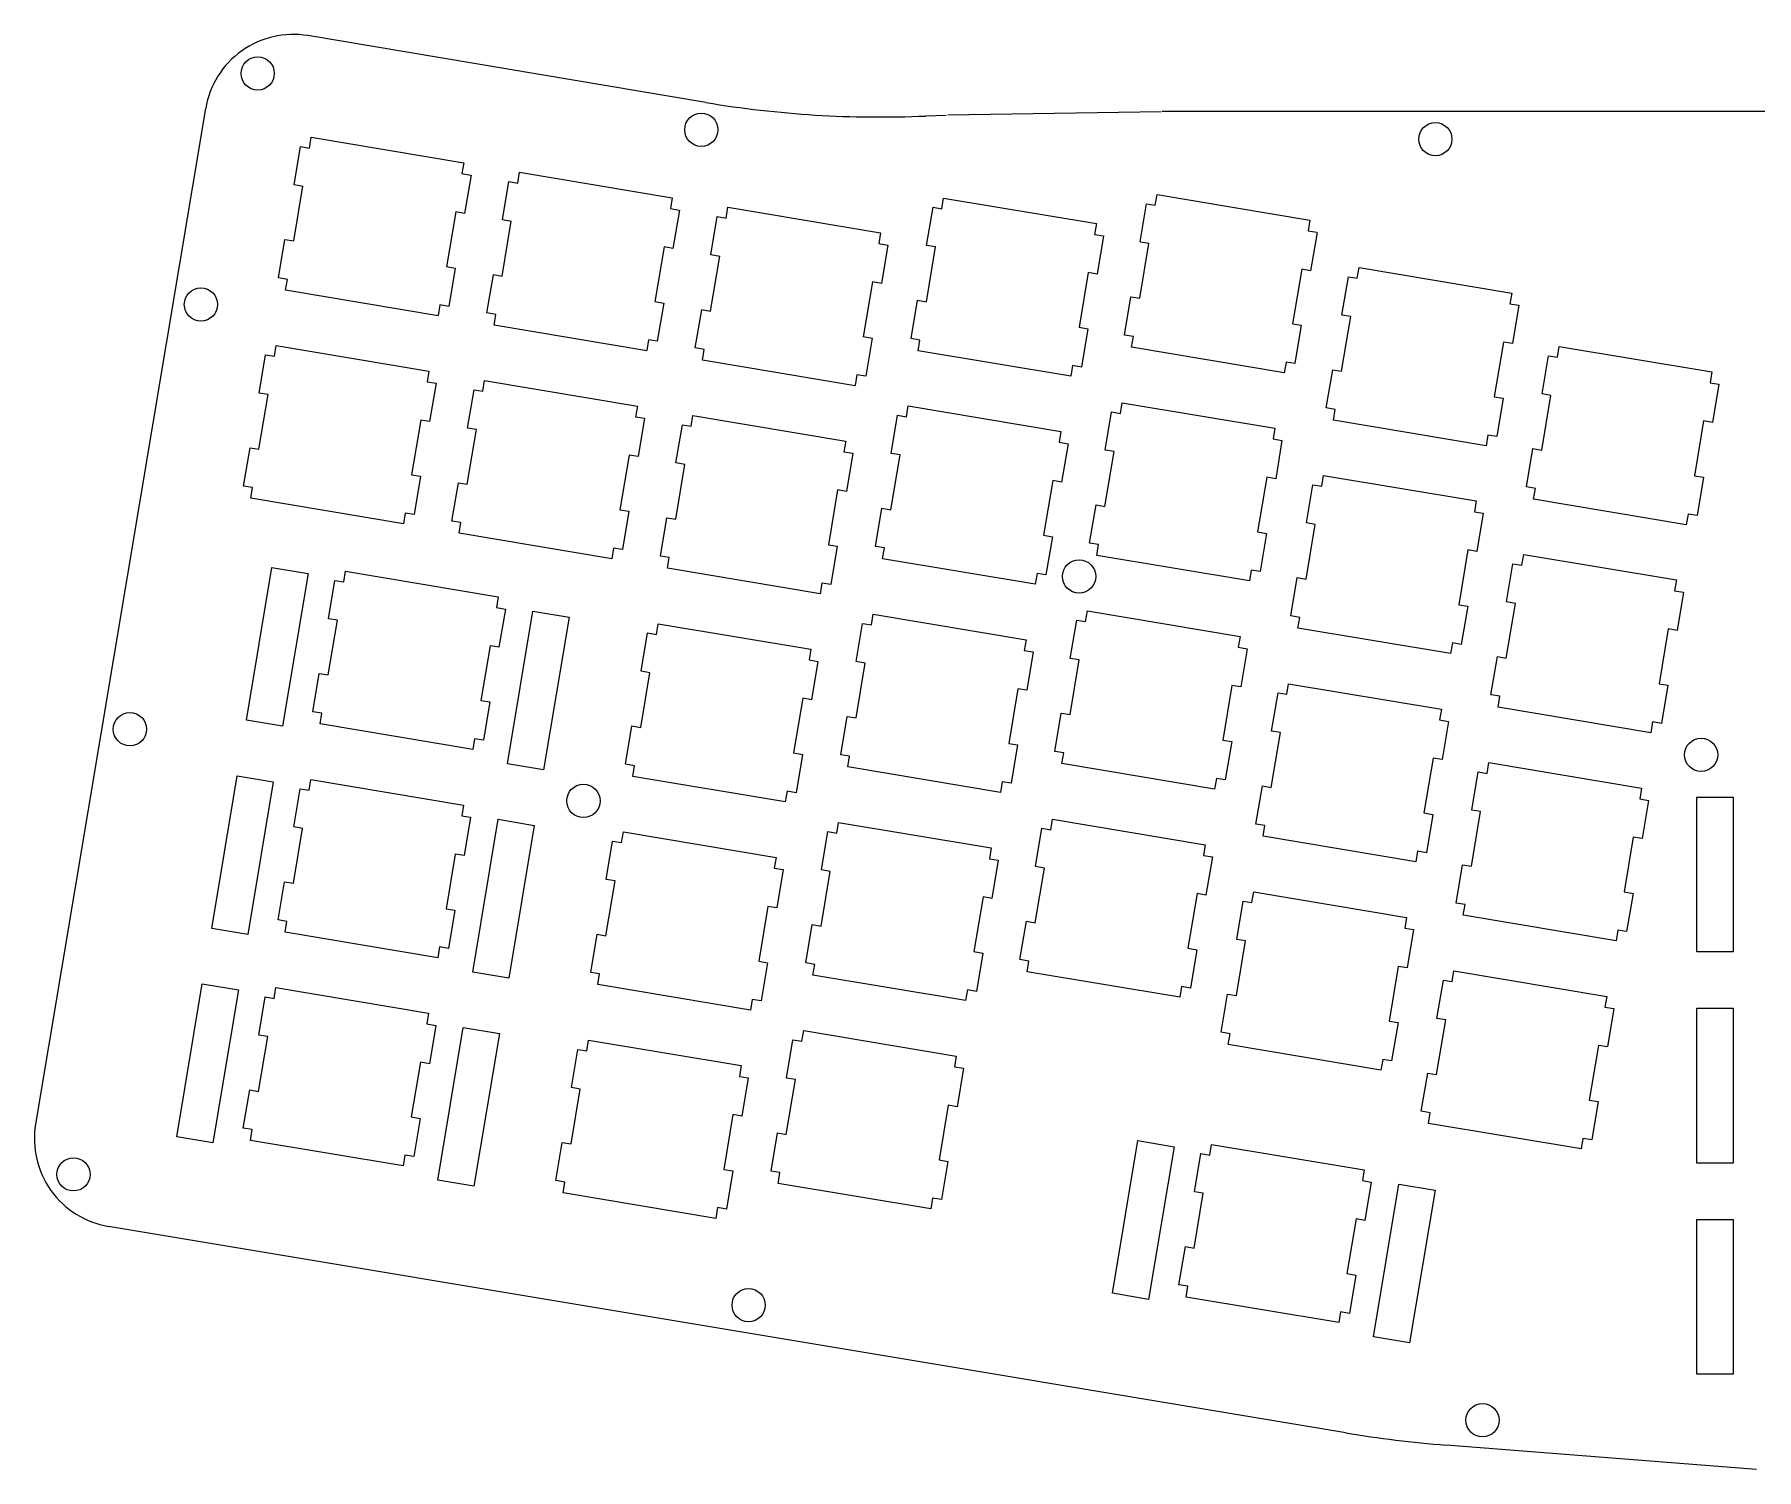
# Model space of a CAD drawing. Header units: millimetres. Extents: x -2 to 325, y 2 to 132.
# Drawn here: x -1.8 to 153.6, y 2.4 to 131.9 of the extents above; entities that cross this region are included whole.
import ezdxf

# ---------------------------------------------------------------- set-up
doc = ezdxf.new("R2010")
doc.units = ezdxf.units.MM
doc.layers.get('0').update_dxf_attribs({"lineweight": 25, "true_color": 0x000000})
doc.layers.add('BLACK', color=1, linetype='Continuous', true_color=0xff0000)

msp = doc.modelspace()

# ---------------------------------------------------------------- linework, layer by layer
for p, q in [((58.84, 125.81), (22.91, 131.84)), ((13.69, 125.27), (-1.65, 33.6)), ((78.65, 124.59), (80.53, 124.67)), ((80.66, 124.68), (99.92, 125)), ((223.74, 125), (100, 125)), ((116.57, 5.75), (4.93, 24.39)), ((153.64, 2.44), (125.62, 4.65))]:
    msp.add_line(p, q)
for centre, radius, start, end in [((21.59, 123.95), 8, 80.4776, 170.5), ((74.55, 219.5), 95, 260.4776, 272.4721), ((6.24, 32.28), 8, 170.5, 260.5257), ((133.85, 109.32), 105, 260.5257, 265.5041)]:
    msp.add_arc(centre, radius, start, end)
at = {"layer": 'BLACK'}
for p, q in [((21.67, 118.38), (22.24, 121.83)), ((22.24, 121.83), (23.05, 121.7)), ((23.05, 121.7), (23.21, 122.67)), ((23.21, 122.67), (36.99, 120.36)), ((36.99, 120.36), (36.82, 119.39)), ((21.64, 113.31), (22.47, 118.25)), ((22.48, 118.23), (21.68, 118.37)), ((36.82, 119.39), (37.63, 119.26)), ((37.64, 119.25), (37.06, 115.79)), ((40.47, 115.22), (41.05, 118.67)), ((41.05, 118.67), (41.85, 118.54)), ((41.85, 118.54), (42.01, 119.51)), ((42.01, 119.51), (55.79, 117.2)), ((55.79, 117.2), (55.63, 116.23)), ((80.13, 116.22), (80.29, 117.18)), ((80.29, 117.18), (94.07, 114.88)), ((98.01, 113.22), (98.59, 116.67)), ((98.59, 116.67), (99.39, 116.54)), ((99.39, 116.54), (99.55, 117.51)), ((99.55, 117.51), (113.33, 115.2)), ((36.26, 115.93), (35.43, 110.99)), ((37.06, 115.79), (36.26, 115.93)), ((40.45, 110.15), (41.27, 115.09)), ((41.28, 115.08), (40.48, 115.21)), ((55.63, 116.23), (56.43, 116.1)), ((56.44, 116.09), (55.86, 112.64)), ((59.28, 112.06), (59.86, 115.52)), ((59.86, 115.52), (60.66, 115.38)), ((60.66, 115.38), (60.82, 116.35)), ((60.82, 116.35), (74.6, 114.04)), ((78.75, 112.9), (79.33, 116.35)), ((79.33, 116.35), (80.13, 116.22)), ((113.33, 115.2), (113.17, 114.23)), ((74.6, 114.04), (74.44, 113.08)), ((94.07, 114.88), (93.91, 113.91)), ((93.91, 113.91), (94.71, 113.78)), ((94.71, 113.78), (94.13, 110.33)), ((113.17, 114.23), (113.97, 114.1)), ((113.98, 114.09), (113.4, 110.63)), ((20.27, 109.98), (20.85, 113.43)), ((20.84, 113.44), (21.64, 113.31)), ((55.06, 112.77), (54.24, 107.83)), ((55.86, 112.64), (55.06, 112.77)), ((59.25, 106.99), (60.08, 111.93)), ((60.09, 111.92), (59.29, 112.05)), ((74.44, 113.08), (75.24, 112.94)), ((75.25, 112.93), (74.67, 109.48)), ((78.73, 107.83), (79.55, 112.77)), ((79.55, 112.77), (78.75, 112.9)), ((97.98, 108.15), (98.81, 113.09)), ((98.82, 113.07), (98.02, 113.21)), ((35.42, 111), (36.22, 110.87)), ((36.22, 110.87), (35.64, 107.41)), ((93.33, 110.46), (92.51, 105.52)), ((94.13, 110.33), (93.33, 110.46)), ((112.6, 110.77), (111.77, 105.83)), ((113.4, 110.63), (112.6, 110.77)), ((117.61, 109.95), (117.77, 110.92)), ((117.77, 110.92), (131.55, 108.61)), ((21.07, 109.84), (20.27, 109.98)), ((20.91, 108.87), (21.07, 109.84)), ((34.69, 106.57), (20.91, 108.87)), ((39.08, 106.82), (39.66, 110.27)), ((39.65, 110.28), (40.45, 110.15)), ((73.87, 109.61), (73.04, 104.67)), ((74.67, 109.48), (73.87, 109.61)), ((116.23, 106.63), (116.81, 110.09)), ((116.81, 110.09), (117.61, 109.95)), ((34.84, 107.55), (34.68, 106.58)), ((35.64, 107.41), (34.84, 107.55)), ((54.23, 107.84), (55.03, 107.71)), ((55.03, 107.71), (54.45, 104.26)), ((77.35, 104.51), (77.92, 107.96)), ((77.92, 107.96), (78.73, 107.83)), ((96.61, 104.82), (97.19, 108.27)), ((97.18, 108.28), (97.98, 108.15)), ((131.55, 108.61), (131.39, 107.65)), ((131.39, 107.65), (132.19, 107.51)), ((132.19, 107.51), (131.61, 104.06)), ((39.88, 106.68), (39.08, 106.82)), ((39.72, 105.72), (39.88, 106.68)), ((53.5, 103.41), (39.72, 105.72)), ((57.88, 103.66), (58.46, 107.11)), ((58.45, 107.12), (59.25, 106.99)), ((111.76, 105.84), (112.56, 105.71)), ((112.56, 105.71), (111.99, 102.26)), ((116.2, 101.56), (117.03, 106.5)), ((117.03, 106.5), (116.23, 106.63)), ((53.65, 104.39), (53.49, 103.42)), ((54.45, 104.26), (53.65, 104.39)), ((73.03, 104.68), (73.83, 104.55)), ((73.83, 104.55), (73.26, 101.1)), ((78.15, 104.37), (77.35, 104.51)), ((77.99, 103.41), (78.15, 104.37)), ((92.51, 105.52), (93.31, 105.39)), ((93.31, 105.39), (92.73, 101.93)), ((97.42, 104.68), (96.61, 104.82)), ((97.25, 103.72), (97.42, 104.68)), ((130.81, 104.19), (129.98, 99.25)), ((131.61, 104.06), (130.81, 104.19)), ((18.52, 99.59), (19.1, 103.04)), ((19.1, 103.04), (19.9, 102.91)), ((19.9, 102.91), (20.06, 103.88)), ((20.06, 103.88), (33.84, 101.57)), ((58.68, 103.52), (57.88, 103.66)), ((58.52, 102.56), (58.68, 103.52)), ((91.77, 101.1), (77.99, 103.41)), ((111.03, 101.41), (97.25, 103.72)), ((134.29, 99.51), (134.87, 102.96)), ((134.87, 102.96), (135.67, 102.83)), ((135.67, 102.83), (135.83, 103.79)), ((135.83, 103.79), (149.61, 101.49)), ((33.84, 101.57), (33.68, 100.6)), ((72.3, 100.25), (58.52, 102.56)), ((72.45, 101.23), (72.29, 100.26)), ((73.26, 101.1), (72.45, 101.23)), ((91.93, 102.07), (91.77, 101.1)), ((92.73, 101.93), (91.93, 102.07)), ((111.19, 102.39), (111.02, 101.42)), ((111.99, 102.26), (111.19, 102.39)), ((114.82, 98.24), (115.4, 101.69)), ((115.4, 101.69), (116.2, 101.56)), ((149.61, 101.49), (149.45, 100.52)), ((18.5, 94.52), (19.32, 99.46)), ((19.32, 99.46), (18.52, 99.59)), ((33.68, 100.6), (34.48, 100.47)), ((34.48, 100.47), (33.9, 97.02)), ((37.33, 96.43), (37.91, 99.89)), ((37.91, 99.89), (38.71, 99.75)), ((38.71, 99.75), (38.87, 100.72)), ((38.87, 100.72), (52.65, 98.41)), ((135.09, 99.37), (134.29, 99.51)), ((149.45, 100.52), (150.25, 100.39)), ((150.25, 100.39), (149.67, 96.93)), ((52.65, 98.41), (52.49, 97.45)), ((76.93, 97.45), (77.09, 98.42)), ((77.09, 98.42), (90.87, 96.11)), ((96.24, 97.75), (96.41, 98.72)), ((96.41, 98.72), (110.18, 96.41)), ((115.62, 98.11), (114.82, 98.24)), ((115.46, 97.14), (115.62, 98.11)), ((129.98, 99.25), (130.78, 99.12)), ((130.78, 99.12), (130.21, 95.67)), ((134.27, 94.43), (135.09, 99.37)), ((33.1, 97.15), (32.28, 92.21)), ((33.9, 97.02), (33.1, 97.15)), ((38.13, 96.3), (37.33, 96.43)), ((52.49, 97.45), (53.29, 97.31)), ((53.29, 97.31), (52.71, 93.86)), ((56.13, 93.28), (56.71, 96.73)), ((56.71, 96.73), (57.51, 96.59)), ((57.51, 96.59), (57.67, 97.56)), ((57.67, 97.56), (71.45, 95.25)), ((75.55, 94.13), (76.12, 97.59)), ((76.12, 97.59), (76.93, 97.45)), ((94.87, 94.43), (95.44, 97.89)), ((95.44, 97.89), (96.24, 97.75)), ((110.18, 96.41), (110.02, 95.45)), ((129.24, 94.83), (115.46, 97.14)), ((148.87, 97.07), (148.04, 92.13)), ((149.67, 96.93), (148.87, 97.07)), ((37.3, 91.36), (38.13, 96.3)), ((71.45, 95.25), (71.29, 94.29)), ((90.87, 96.11), (90.7, 95.15)), ((90.7, 95.15), (91.51, 95.01)), ((91.51, 95.01), (90.93, 91.56)), ((110.02, 95.45), (110.82, 95.31)), ((110.82, 95.31), (110.25, 91.86)), ((129.4, 95.8), (129.24, 94.83)), ((130.21, 95.67), (129.4, 95.8)), ((17.12, 91.2), (17.7, 94.65)), ((17.7, 94.65), (18.5, 94.52)), ((51.91, 93.99), (51.08, 89.05)), ((52.71, 93.86), (51.91, 93.99)), ((56.94, 93.14), (56.13, 93.28)), ((71.29, 94.29), (72.09, 94.15)), ((72.09, 94.15), (71.52, 90.7)), ((75.52, 89.06), (76.35, 94)), ((76.35, 94), (75.55, 94.13)), ((94.84, 89.36), (95.67, 94.3)), ((95.67, 94.3), (94.87, 94.43)), ((132.89, 91.11), (133.46, 94.57)), ((133.46, 94.57), (134.27, 94.43)), ((32.28, 92.21), (33.08, 92.08)), ((33.08, 92.08), (32.5, 88.63)), ((56.11, 88.2), (56.94, 93.14)), ((90.13, 91.69), (89.3, 86.75)), ((90.93, 91.56), (90.13, 91.69)), ((109.45, 91.99), (108.62, 87.05)), ((110.25, 91.86), (109.45, 91.99)), ((114.4, 91.19), (114.56, 92.15)), ((114.56, 92.15), (128.34, 89.85)), ((148.04, 92.13), (148.85, 91.99)), ((148.85, 91.99), (148.27, 88.54)), ((17.92, 91.07), (17.12, 91.2)), ((17.76, 90.1), (17.92, 91.07)), ((35.92, 88.04), (36.5, 91.49)), ((36.5, 91.49), (37.3, 91.36)), ((70.71, 90.84), (69.89, 85.9)), ((71.52, 90.7), (70.71, 90.84)), ((113.02, 87.87), (113.6, 91.32)), ((113.6, 91.32), (114.4, 91.19)), ((133.69, 90.98), (132.89, 91.11)), ((133.53, 90.01), (133.69, 90.98)), ((31.54, 87.79), (17.76, 90.1)), ((31.7, 88.76), (31.54, 87.79)), ((32.5, 88.63), (31.7, 88.76)), ((51.08, 89.05), (51.88, 88.92)), ((51.88, 88.92), (51.31, 85.47)), ((74.14, 85.74), (74.72, 89.19)), ((74.72, 89.19), (75.52, 89.06)), ((93.46, 86.04), (94.04, 89.49)), ((94.04, 89.49), (94.84, 89.36)), ((128.34, 89.85), (128.18, 88.88)), ((128.18, 88.88), (128.98, 88.75)), ((128.98, 88.75), (128.4, 85.29)), ((147.3, 87.71), (133.53, 90.01)), ((147.47, 88.67), (147.3, 87.71)), ((148.27, 88.54), (147.47, 88.67)), ((36.73, 87.91), (35.92, 88.04)), ((36.56, 86.94), (36.73, 87.91)), ((54.73, 84.88), (55.31, 88.34)), ((55.31, 88.34), (56.11, 88.2)), ((108.62, 87.05), (109.42, 86.92)), ((113, 82.79), (113.82, 87.73)), ((113.82, 87.73), (113.02, 87.87)), ((50.34, 84.63), (36.56, 86.94)), ((50.5, 85.6), (50.34, 84.63)), ((51.31, 85.47), (50.5, 85.6)), ((69.89, 85.9), (70.69, 85.76)), ((70.69, 85.76), (70.11, 82.31)), ((74.94, 85.61), (74.14, 85.74)), ((74.78, 84.64), (74.94, 85.61)), ((89.3, 86.75), (90.1, 86.62)), ((90.1, 86.62), (89.52, 83.17)), ((94.26, 85.91), (93.46, 86.04)), ((94.1, 84.94), (94.26, 85.91)), ((109.42, 86.92), (108.84, 83.47)), ((55.53, 84.75), (54.73, 84.88)), ((55.37, 83.78), (55.53, 84.75)), ((88.56, 82.34), (74.78, 84.64)), ((107.88, 82.63), (94.1, 84.94)), ((127.6, 85.43), (126.78, 80.49)), ((128.4, 85.29), (127.6, 85.43)), ((131.09, 80.74), (131.66, 84.19)), ((131.66, 84.19), (132.47, 84.06)), ((132.47, 84.06), (132.63, 85.03)), ((132.63, 85.03), (146.41, 82.72)), ((69.15, 81.48), (55.37, 83.78)), ((69.31, 82.44), (69.15, 81.48)), ((70.11, 82.31), (69.31, 82.44)), ((88.72, 83.3), (88.56, 82.34)), ((89.52, 83.17), (88.72, 83.3)), ((108.04, 83.6), (107.88, 82.63)), ((108.84, 83.47), (108.04, 83.6)), ((111.62, 79.48), (112.2, 82.93)), ((112.2, 82.93), (113, 82.79)), ((146.41, 82.72), (146.24, 81.75)), ((146.24, 81.75), (147.05, 81.62)), ((147.05, 81.62), (146.47, 78.17)), ((73.78, 78.66), (73.94, 79.63)), ((73.94, 79.63), (87.72, 77.33)), ((93.1, 78.96), (93.26, 79.93)), ((93.26, 79.93), (107.04, 77.62)), ((112.42, 79.34), (111.62, 79.48)), ((112.26, 78.37), (112.42, 79.34)), ((126.78, 80.49), (127.58, 80.35)), ((127.58, 80.35), (127, 76.9)), ((131.06, 75.67), (131.89, 80.61)), ((131.89, 80.61), (131.09, 80.74)), ((52.99, 74.49), (53.57, 77.94)), ((53.57, 77.94), (54.37, 77.8)), ((54.37, 77.8), (54.53, 78.77)), ((54.53, 78.77), (68.31, 76.47)), ((72.4, 75.35), (72.98, 78.8)), ((72.98, 78.8), (73.78, 78.66)), ((91.72, 75.64), (92.3, 79.1)), ((92.3, 79.1), (93.1, 78.96)), ((126.04, 76.07), (112.26, 78.37)), ((145.67, 78.3), (144.84, 73.36)), ((146.47, 78.17), (145.67, 78.3)), ((68.31, 76.47), (68.15, 75.5)), ((87.72, 77.33), (87.56, 76.36)), ((87.56, 76.36), (88.36, 76.22)), ((88.36, 76.22), (87.78, 72.77)), ((107.04, 77.62), (106.88, 76.66)), ((106.88, 76.66), (107.68, 76.52)), ((107.68, 76.52), (107.1, 73.07)), ((126.2, 77.04), (126.04, 76.07)), ((127, 76.9), (126.2, 77.04)), ((68.15, 75.5), (68.95, 75.36)), ((68.95, 75.36), (68.37, 71.91)), ((72.38, 70.27), (73.2, 75.21)), ((73.2, 75.21), (72.4, 75.35)), ((91.7, 70.57), (92.52, 75.51)), ((92.52, 75.51), (91.72, 75.64)), ((129.68, 72.35), (130.26, 75.8)), ((130.26, 75.8), (131.06, 75.67)), ((52.96, 69.41), (53.79, 74.35)), ((53.79, 74.35), (52.99, 74.49)), ((106.3, 73.2), (105.47, 68.26)), ((107.1, 73.07), (106.3, 73.2)), ((111.26, 72.4), (111.42, 73.36)), ((111.42, 73.36), (125.2, 71.06)), ((144.84, 73.36), (145.64, 73.23)), ((145.64, 73.23), (145.06, 69.78)), ((67.57, 72.05), (66.74, 67.11)), ((68.37, 71.91), (67.57, 72.05)), ((86.98, 72.91), (86.16, 67.97)), ((87.78, 72.77), (86.98, 72.91)), ((109.88, 69.08), (110.46, 72.53)), ((110.46, 72.53), (111.26, 72.4)), ((130.48, 72.22), (129.68, 72.35)), ((130.32, 71.25), (130.48, 72.22)), ((71, 66.95), (71.58, 70.41)), ((71.58, 70.41), (72.38, 70.27)), ((90.32, 67.25), (90.89, 70.7)), ((90.89, 70.7), (91.7, 70.57)), ((125.2, 71.06), (125.04, 70.09)), ((125.04, 70.09), (125.84, 69.96)), ((125.84, 69.96), (125.26, 66.51)), ((144.1, 68.94), (130.32, 71.25)), ((51.59, 66.09), (52.16, 69.55)), ((52.16, 69.55), (52.96, 69.41)), ((109.85, 64), (110.68, 68.95)), ((110.68, 68.95), (109.88, 69.08)), ((144.26, 69.91), (144.1, 68.94)), ((145.06, 69.78), (144.26, 69.91)), ((66.74, 67.11), (67.54, 66.97)), ((67.54, 66.97), (66.97, 63.52)), ((71.8, 66.82), (71, 66.95)), ((86.16, 67.97), (86.96, 67.83)), ((86.96, 67.83), (86.38, 64.38)), ((91.12, 67.12), (90.32, 67.25)), ((90.96, 66.15), (91.12, 67.12)), ((105.47, 68.26), (106.28, 68.13)), ((106.28, 68.13), (105.7, 64.68)), ((52.39, 65.96), (51.59, 66.09)), ((52.23, 64.99), (52.39, 65.96)), ((71.64, 65.85), (71.8, 66.82)), ((85.42, 63.55), (71.64, 65.85)), ((104.73, 63.85), (90.96, 66.15)), ((124.46, 66.64), (123.63, 61.7)), ((125.26, 66.51), (124.46, 66.64)), ((127.94, 61.95), (128.52, 65.41)), ((128.52, 65.41), (129.32, 65.27)), ((129.32, 65.27), (129.48, 66.24)), ((129.48, 66.24), (143.26, 63.93)), ((66, 62.69), (52.23, 64.99)), ((85.58, 64.51), (85.42, 63.55)), ((86.38, 64.38), (85.58, 64.51)), ((104.9, 64.81), (104.73, 63.85)), ((105.7, 64.68), (104.9, 64.81)), ((108.47, 60.69), (109.05, 64.14)), ((109.05, 64.14), (109.85, 64)), ((143.26, 63.93), (143.1, 62.97)), ((66.17, 63.65), (66, 62.69)), ((66.97, 63.52), (66.17, 63.65)), ((143.1, 62.97), (143.9, 62.83)), ((143.9, 62.83), (143.32, 59.38)), ((70.64, 59.88), (70.8, 60.84)), ((70.8, 60.84), (84.58, 58.54)), ((89.96, 60.17), (90.12, 61.14)), ((90.12, 61.14), (103.9, 58.83)), ((109.28, 60.55), (108.47, 60.69)), ((123.63, 61.7), (124.43, 61.57)), ((124.43, 61.57), (123.86, 58.11)), ((127.92, 56.88), (128.74, 61.82)), ((128.74, 61.82), (127.94, 61.95)), ((49.85, 55.7), (50.42, 59.15)), ((50.42, 59.15), (51.22, 59.02)), ((51.22, 59.02), (51.39, 59.98)), ((51.39, 59.98), (65.17, 57.68)), ((69.26, 56.56), (69.84, 60.01)), ((69.84, 60.01), (70.64, 59.88)), ((88.58, 56.86), (89.15, 60.31)), ((89.15, 60.31), (89.96, 60.17)), ((109.11, 59.59), (109.28, 60.55)), ((122.89, 57.28), (109.11, 59.59)), ((142.52, 59.51), (141.7, 54.57)), ((143.32, 59.38), (142.52, 59.51)), ((65.17, 57.68), (65, 56.71)), ((84.58, 58.54), (84.42, 57.57)), ((84.42, 57.57), (85.22, 57.44)), ((103.9, 58.83), (103.73, 57.87)), ((103.73, 57.87), (104.54, 57.73)), ((104.54, 57.73), (103.96, 54.28)), ((123.05, 58.25), (122.89, 57.28)), ((123.86, 58.11), (123.05, 58.25)), ((65, 56.71), (65.8, 56.58)), ((65.8, 56.58), (65.23, 53.12)), ((69.23, 51.48), (70.06, 56.42)), ((70.06, 56.42), (69.26, 56.56)), ((85.22, 57.44), (84.64, 53.98)), ((88.55, 51.78), (89.38, 56.72)), ((89.38, 56.72), (88.58, 56.86)), ((126.54, 53.56), (127.12, 57.01)), ((127.12, 57.01), (127.92, 56.88)), ((49.82, 50.62), (50.65, 55.56)), ((50.65, 55.56), (49.85, 55.7)), ((103.16, 54.42), (102.33, 49.48)), ((103.96, 54.28), (103.16, 54.42)), ((108.11, 53.61), (108.28, 54.58)), ((108.28, 54.58), (122.05, 52.27)), ((141.7, 54.57), (142.5, 54.44)), ((142.5, 54.44), (141.92, 50.99)), ((64.43, 53.26), (63.6, 48.32)), ((65.23, 53.12), (64.43, 53.26)), ((83.84, 54.12), (83.01, 49.18)), ((84.64, 53.98), (83.84, 54.12)), ((106.73, 50.29), (107.31, 53.74)), ((107.31, 53.74), (108.11, 53.61)), ((127.34, 53.43), (126.54, 53.56)), ((127.18, 52.46), (127.34, 53.43)), ((67.85, 48.16), (68.43, 51.62)), ((68.43, 51.62), (69.23, 51.48)), ((87.17, 48.46), (87.75, 51.92)), ((87.75, 51.92), (88.55, 51.78)), ((122.05, 52.27), (121.89, 51.3)), ((121.89, 51.3), (122.69, 51.17)), ((140.96, 50.15), (127.18, 52.46)), ((48.44, 47.31), (49.02, 50.76)), ((49.02, 50.76), (49.82, 50.62)), ((106.71, 45.22), (107.54, 50.16)), ((107.54, 50.16), (106.73, 50.29)), ((122.69, 51.17), (122.12, 47.72)), ((141.12, 51.12), (140.96, 50.15)), ((141.92, 50.99), (141.12, 51.12)), ((63.6, 48.32), (64.4, 48.18)), ((64.4, 48.18), (63.82, 44.73)), ((83.01, 49.18), (83.81, 49.04)), ((83.81, 49.04), (83.24, 45.59)), ((87.97, 48.33), (87.17, 48.46)), ((87.81, 47.36), (87.97, 48.33)), ((102.33, 49.48), (103.13, 49.34)), ((103.13, 49.34), (102.55, 45.89)), ((49.24, 47.17), (48.44, 47.31)), ((49.08, 46.2), (49.24, 47.17)), ((68.66, 48.03), (67.85, 48.16)), ((68.49, 47.06), (68.66, 48.03)), ((82.27, 44.76), (68.49, 47.06)), ((101.59, 45.06), (87.81, 47.36)), ((121.31, 47.85), (120.49, 42.91)), ((122.12, 47.72), (121.31, 47.85)), ((126.18, 46.48), (126.34, 47.45)), ((126.34, 47.45), (140.12, 45.14)), ((62.86, 43.9), (49.08, 46.2)), ((82.43, 45.72), (82.27, 44.76)), ((83.24, 45.59), (82.43, 45.72)), ((101.75, 46.02), (101.59, 45.06)), ((102.55, 45.89), (101.75, 46.02)), ((105.33, 41.9), (105.91, 45.35)), ((105.91, 45.35), (106.71, 45.22)), ((124.8, 43.16), (125.38, 46.62)), ((125.38, 46.62), (126.18, 46.48)), ((140.12, 45.14), (139.96, 44.18)), ((63.02, 44.87), (62.86, 43.9)), ((63.82, 44.73), (63.02, 44.87)), ((139.96, 44.18), (140.76, 44.04)), ((140.76, 44.04), (140.18, 40.59)), ((67.49, 41.09), (67.66, 42.05)), ((67.66, 42.05), (81.43, 39.75)), ((120.49, 42.91), (121.29, 42.78)), ((121.29, 42.78), (120.71, 39.32)), ((124.77, 38.09), (125.6, 43.03)), ((125.6, 43.03), (124.8, 43.16)), ((48.08, 40.23), (48.24, 41.19)), ((48.24, 41.19), (62.02, 38.89)), ((66.11, 37.77), (66.69, 41.22)), ((66.69, 41.22), (67.49, 41.09)), ((106.13, 41.76), (105.33, 41.9)), ((105.97, 40.8), (106.13, 41.76)), ((119.75, 38.49), (105.97, 40.8)), ((139.38, 40.72), (138.55, 35.78)), ((140.18, 40.59), (139.38, 40.72)), ((46.7, 36.91), (47.28, 40.36)), ((47.28, 40.36), (48.08, 40.23)), ((62.02, 38.89), (61.86, 37.92)), ((81.43, 39.75), (81.27, 38.78)), ((119.91, 39.46), (119.75, 38.49)), ((120.71, 39.32), (119.91, 39.46)), ((61.86, 37.92), (62.66, 37.79)), ((62.66, 37.79), (62.08, 34.33)), ((66.09, 32.69), (66.92, 37.63)), ((66.92, 37.63), (66.11, 37.77)), ((81.27, 38.78), (82.07, 38.65)), ((82.07, 38.65), (81.5, 35.19)), ((123.39, 34.77), (123.97, 38.22)), ((123.97, 38.22), (124.77, 38.09)), ((46.68, 31.83), (47.5, 36.77)), ((47.5, 36.77), (46.7, 36.91)), ((138.55, 35.78), (139.35, 35.65)), ((61.28, 34.47), (60.45, 29.53)), ((62.08, 34.33), (61.28, 34.47)), ((80.69, 35.33), (79.87, 30.39)), ((81.5, 35.19), (80.69, 35.33)), ((124.19, 34.64), (123.39, 34.77)), ((124.03, 33.67), (124.19, 34.64)), ((139.35, 35.65), (138.77, 32.2)), ((64.71, 29.38), (65.29, 32.83)), ((65.29, 32.83), (66.09, 32.69)), ((137.81, 31.37), (124.03, 33.67)), ((45.3, 28.52), (45.87, 31.97)), ((45.87, 31.97), (46.68, 31.83)), ((137.97, 32.33), (137.81, 31.37)), ((138.77, 32.2), (137.97, 32.33)), ((60.45, 29.53), (61.26, 29.39)), ((79.87, 30.39), (80.67, 30.25)), ((80.67, 30.25), (80.09, 26.8)), ((46.1, 28.38), (45.3, 28.52)), ((45.94, 27.42), (46.1, 28.38)), ((61.26, 29.39), (60.68, 25.94)), ((65.51, 29.24), (64.71, 29.38)), ((65.35, 28.27), (65.51, 29.24)), ((79.13, 25.97), (65.35, 28.27)), ((59.72, 25.11), (45.94, 27.42)), ((79.29, 26.94), (79.13, 25.97)), ((80.09, 26.8), (79.29, 26.94)), ((59.88, 26.08), (59.72, 25.11)), ((60.68, 25.94), (59.88, 26.08))]:
    msp.add_line(p, q, dxfattribs=at)
at = {"layer": 'BLACK', "color": 1, "linetype": 'Continuous', "lineweight": 5, "true_color": 0xff0000}
for p, q in [((17.38, 70.06), (19.68, 83.84)), ((19.68, 83.84), (22.94, 83.3)), ((22.94, 83.3), (20.64, 69.52)), ((24.78, 79.22), (25.36, 82.67)), ((25.36, 82.67), (26.16, 82.54)), ((26.16, 82.54), (26.32, 83.51)), ((26.32, 83.51), (40.1, 81.2)), ((40.1, 81.2), (39.94, 80.24)), ((39.94, 80.24), (40.74, 80.1)), ((40.74, 80.1), (40.16, 76.65)), ((40.93, 66.13), (43.23, 79.91)), ((43.23, 79.91), (46.49, 79.36)), ((46.49, 79.36), (44.19, 65.59)), ((24.76, 74.15), (25.58, 79.09)), ((25.58, 79.09), (24.78, 79.22)), ((39.36, 76.78), (38.54, 71.84)), ((40.16, 76.65), (39.36, 76.78)), ((23.38, 70.83), (23.95, 74.28)), ((23.95, 74.28), (24.76, 74.15)), ((38.54, 71.84), (39.34, 71.71)), ((39.34, 71.71), (38.76, 68.26)), ((20.64, 69.52), (17.38, 70.06)), ((24.18, 70.7), (23.38, 70.83)), ((24.02, 69.73), (24.18, 70.7)), ((37.8, 67.42), (24.02, 69.73)), ((37.96, 68.39), (37.8, 67.42)), ((38.76, 68.26), (37.96, 68.39)), ((44.19, 65.59), (40.93, 66.13)), ((14.24, 51.27), (16.54, 65.05)), ((16.54, 65.05), (19.79, 64.51)), ((19.79, 64.51), (17.49, 50.73)), ((21.64, 60.43), (22.22, 63.88)), ((22.22, 63.88), (23.02, 63.75)), ((23.02, 63.75), (23.18, 64.72)), ((23.18, 64.72), (36.96, 62.41)), ((36.96, 62.41), (36.8, 61.45)), ((148.24, 63.12), (151.54, 63.12)), ((148.24, 49.15), (148.24, 63.12)), ((151.54, 63.12), (151.54, 49.15)), ((36.8, 61.45), (37.6, 61.31)), ((37.6, 61.31), (37.02, 57.86)), ((37.79, 47.34), (40.09, 61.12)), ((40.09, 61.12), (43.34, 60.57)), ((21.61, 55.36), (22.44, 60.3)), ((22.44, 60.3), (21.64, 60.43)), ((43.34, 60.57), (41.04, 46.8)), ((36.22, 57.99), (35.39, 53.05)), ((37.02, 57.86), (36.22, 57.99)), ((20.23, 52.04), (20.81, 55.49)), ((20.81, 55.49), (21.61, 55.36)), ((35.39, 53.05), (36.19, 52.92)), ((36.19, 52.92), (35.61, 49.47)), ((21.03, 51.91), (20.23, 52.04)), ((20.87, 50.94), (21.03, 51.91)), ((17.49, 50.73), (14.24, 51.27)), ((34.65, 48.63), (20.87, 50.94)), ((34.81, 49.6), (34.65, 48.63)), ((35.61, 49.47), (34.81, 49.6)), ((151.54, 49.15), (148.24, 49.15)), ((41.04, 46.8), (37.79, 47.34)), ((11.09, 32.48), (13.39, 46.26)), ((13.39, 46.26), (16.65, 45.72)), ((16.65, 45.72), (14.35, 31.94)), ((18.49, 41.64), (19.07, 45.09)), ((19.07, 45.09), (19.87, 44.96)), ((19.87, 44.96), (20.03, 45.93)), ((20.03, 45.93), (33.81, 43.62)), ((33.81, 43.62), (33.65, 42.66)), ((148.24, 44.07), (151.54, 44.07)), ((148.24, 30.1), (148.24, 44.07)), ((151.54, 44.07), (151.54, 30.1)), ((33.65, 42.66), (34.45, 42.52)), ((34.45, 42.52), (33.88, 39.07)), ((34.64, 28.55), (36.94, 42.33)), ((36.94, 42.33), (40.2, 41.78)), ((18.47, 36.57), (19.29, 41.51)), ((19.29, 41.51), (18.49, 41.64)), ((40.2, 41.78), (37.9, 28.01)), ((33.07, 39.2), (32.25, 34.26)), ((33.88, 39.07), (33.07, 39.2)), ((17.09, 33.25), (17.67, 36.7)), ((17.67, 36.7), (18.47, 36.57)), ((32.25, 34.26), (33.05, 34.13)), ((17.89, 33.12), (17.09, 33.25)), ((17.73, 32.15), (17.89, 33.12)), ((33.05, 34.13), (32.47, 30.68)), ((14.35, 31.94), (11.09, 32.48)), ((31.51, 29.84), (17.73, 32.15)), ((95.52, 18.35), (97.82, 32.13)), ((97.82, 32.13), (101.08, 31.58)), ((101.08, 31.58), (98.78, 17.8)), ((104.3, 30.82), (104.46, 31.79)), ((104.46, 31.79), (118.24, 29.49)), ((31.67, 30.81), (31.51, 29.84)), ((32.47, 30.68), (31.67, 30.81)), ((102.92, 27.51), (103.5, 30.96)), ((103.5, 30.96), (104.3, 30.82)), ((151.54, 30.1), (148.24, 30.1)), ((37.9, 28.01), (34.64, 28.55)), ((118.24, 29.49), (118.08, 28.52)), ((118.08, 28.52), (118.88, 28.38)), ((118.88, 28.38), (118.31, 24.93)), ((119.07, 14.41), (121.37, 28.19)), ((121.37, 28.19), (124.63, 27.65)), ((102.9, 22.43), (103.72, 27.37)), ((103.72, 27.37), (102.92, 27.51)), ((124.63, 27.65), (122.33, 13.87)), ((117.5, 25.07), (116.68, 20.13)), ((118.31, 24.93), (117.5, 25.07)), ((148.24, 25.02), (151.54, 25.02)), ((148.24, 11.05), (148.24, 25.02)), ((151.54, 25.02), (151.54, 11.05)), ((101.52, 19.11), (102.1, 22.57)), ((102.1, 22.57), (102.9, 22.43)), ((102.32, 18.98), (101.52, 19.11)), ((102.16, 18.01), (102.32, 18.98)), ((116.68, 20.13), (117.48, 19.99)), ((117.48, 19.99), (116.9, 16.54)), ((98.78, 17.8), (95.52, 18.35)), ((115.94, 15.71), (102.16, 18.01)), ((116.1, 16.68), (115.94, 15.71)), ((116.9, 16.54), (116.1, 16.68)), ((122.33, 13.87), (119.07, 14.41)), ((151.54, 11.05), (148.24, 11.05))]:
    msp.add_line(p, q, dxfattribs=at)
at = {"layer": 'BLACK'}
for centre in [(18.39, 128.43), (58.42, 123.35), (124.66, 122.5), (13.27, 107.58), (92.51, 83.04), (6.86, 69.25), (148.64, 66.94), (47.78, 62.78), (1.77, 29.08), (62.69, 17.28), (128.91, 6.89)]:
    msp.add_circle(centre, 1.5, dxfattribs=at)

doc.saveas('drawing.dxf')
